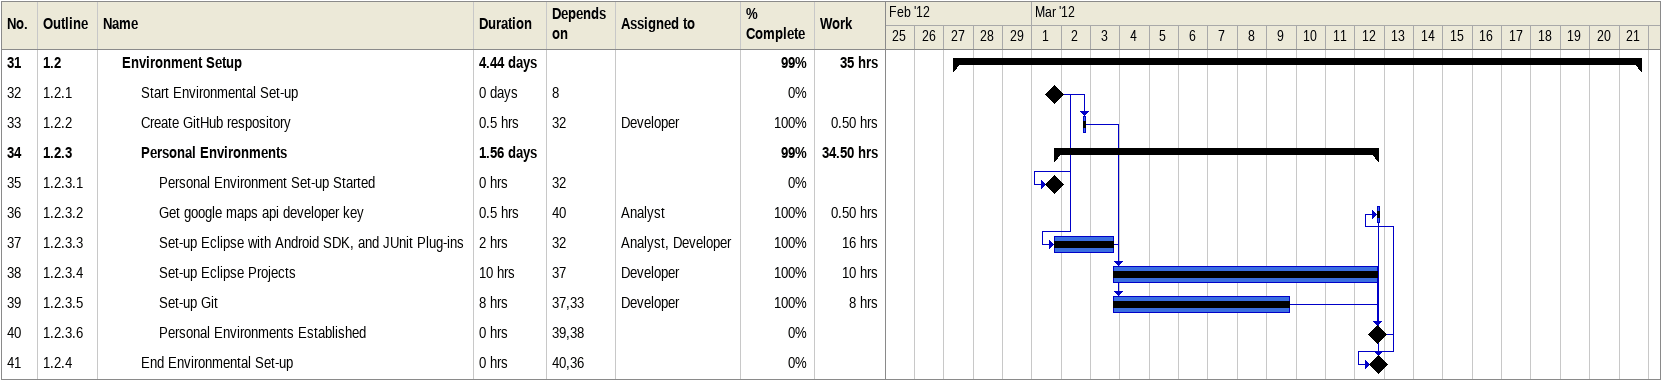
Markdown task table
| ID | WBS | Task | Duration | Start | Finish | Predecessors | Resources | % complete | Work (h) |
|---|---|---|---|---|---|---|---|---|---|
| 31 | 1.2 | **Environment Setup** | 4.44d | 2012-02-27 | 2012-03-21 |  |  | 99 | 35 |
| 32 | 1.2.1 | Start Environmental Set-up | 0d | 2012-03-01 | 2012-03-01 | 8 |  | 0 |  |
| 33 | 1.2.2 | Create GitHub respository | 0.5h | 2012-03-02 | 2012-03-02 | 32 | Developer | 100 | 0.50 |
| 34 | 1.2.3 | **Personal Environments** | 1.56d | 2012-03-01 | 2012-03-12 |  |  | 99 | 34.50 |
| 35 | 1.2.3.1 | Personal Environment Set-up Started | 0h | 2012-03-01 | 2012-03-01 | 32 |  | 0 |  |
| 36 | 1.2.3.2 | Get google maps api developer key | 0.5h | 2012-03-12 | 2012-03-12 | 40 | Analyst | 100 | 0.50 |
| 37 | 1.2.3.3 | Set-up Eclipse with Android SDK, and JUnit Plug-ins | 2h | 2012-03-01 | 2012-03-03 | 32 | Analyst, Developer | 100 | 16 |
| 38 | 1.2.3.4 | Set-up Eclipse Projects | 10h | 2012-03-03 | 2012-03-12 | 37 | Developer | 100 | 10 |
| 39 | 1.2.3.5 | Set-up Git | 8h | 2012-03-03 | 2012-03-09 | 37, 33 | Developer | 100 | 8 |
| 40 | 1.2.3.6 | Personal Environments Established | 0h | 2012-03-12 | 2012-03-12 | 39, 38 |  | 0 |  |
| 41 | 1.2.4 | End Environmental Set-up | 0h | 2012-03-12 | 2012-03-12 | 40, 36 |  | 0 |  |
